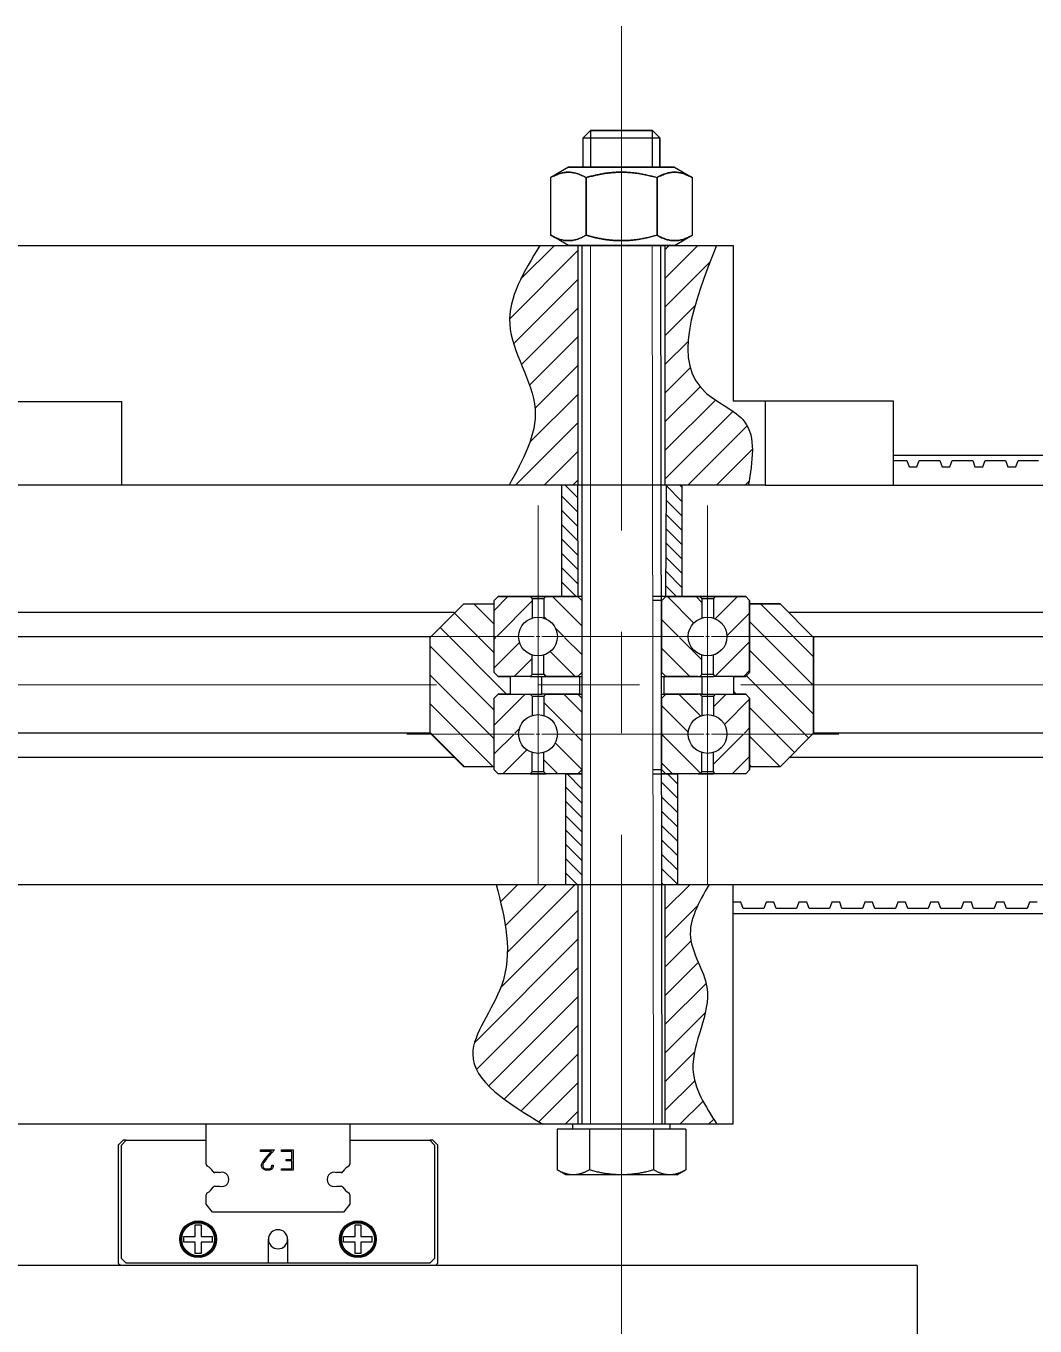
# Model space of a CAD drawing. Header units: millimetres. Extents: x 587 to 10361, y -8386 to 1488.
# Drawn here: x 7440.66 to 7472.24, y -6235.99 to -6195.31 of the extents above; entities that cross this region are included whole.
import ezdxf

# ---------------------------------------------------------------- set-up
doc = ezdxf.new("R2010")
doc.units = ezdxf.units.MM
doc.linetypes.add('ACAD_ISO10W100', pattern=[18, 12, -3, 0, -3])
doc.linetypes.add('CENTER2', pattern=[28.575, 19.05, -3.175, 3.175, -3.175])
for name, color, linetype, lineweight in [('Cienka', 30, 'Continuous', 0), ('Gruba', 7, 'Continuous', 30), ('Kreskowanie', 10, 'Continuous', 0), ('Symetria', 210, 'ACAD_ISO10W100', 0), ('Widoczne (ISO)', 7, 'Continuous', 30)]:
    doc.layers.add(name, color=color, linetype=linetype, lineweight=lineweight)
pattern_1 = [(135, (3502.53072, -3769.18944), (-0.224506403, -0.224506403), [])]
pattern_2 = [(315, (9978.54957, -1809.89485), (0.44901281, 0.44901281), [])]
pattern_3 = [(45, (9978.54957, -1809.89485), (-0.44901281, 0.44901281), [])]

# ---------------------------------------------------------------- blocks, each defined once
blk = doc.blocks.new('*U369')
at = {"layer": 'Symetria', "color": 0, "linetype": 'CENTER2', "transparency": 16777216}
for p, q in [((0, 0.121), (0, 4.106)), ((-4.712, 0), (-0.121, 0)), ((0.121, 0), (4.712, 0)), ((0, -4.106), (0, -0.121))]:
    blk.add_line(p, q, dxfattribs=at)
at = {"layer": 'Symetria', "color": 0, "linetype": 'Continuous', "transparency": 16777216}
for p, q in [((-0.061, 0), (0.061, 0)), ((0, -0.061), (0, 0.061))]:
    blk.add_line(p, q, dxfattribs=at)
blk = doc.blocks.new('*U370')
at = {"layer": 'Symetria', "color": 0, "linetype": 'CENTER2', "transparency": 16777216}
for p, q in [((0, 0.121), (0, 4.106)), ((-4.712, 0), (-0.121, 0)), ((0.121, 0), (4.712, 0)), ((0, -4.106), (0, -0.121))]:
    blk.add_line(p, q, dxfattribs=at)
at = {"layer": 'Symetria', "color": 0, "linetype": 'Continuous', "transparency": 16777216}
for p, q in [((-0.061, 0), (0.061, 0)), ((0, -0.061), (0, 0.061))]:
    blk.add_line(p, q, dxfattribs=at)
blk = doc.blocks.new('*U371')
at = {"layer": 'Symetria', "color": 0, "linetype": 'CENTER2', "transparency": 16777216}
blk.add_line((0, -68.975), (0, 3.961), dxfattribs=at)
blk = doc.blocks.new('*U372')
at = {"layer": 'Symetria', "color": 0, "linetype": 'CENTER2', "transparency": 16777216}
for p, q in [((0, 0.121), (0, 4.106)), ((-4.106, 0), (-0.121, 0)), ((0.121, 0), (4.106, 0)), ((0, -4.106), (0, -0.121))]:
    blk.add_line(p, q, dxfattribs=at)
at = {"layer": 'Symetria', "color": 0, "linetype": 'Continuous', "transparency": 16777216}
for p, q in [((-0.061, 0), (0.061, 0)), ((0, -0.061), (0, 0.061))]:
    blk.add_line(p, q, dxfattribs=at)
blk = doc.blocks.new('*U373')
at = {"layer": 'Symetria', "color": 0, "linetype": 'CENTER2', "transparency": 16777216}
for p, q in [((0, 0.121), (0, 4.106)), ((-4.106, 0), (-0.121, 0)), ((0.121, 0), (4.106, 0)), ((0, -4.106), (0, -0.121))]:
    blk.add_line(p, q, dxfattribs=at)
at = {"layer": 'Symetria', "color": 0, "linetype": 'Continuous', "transparency": 16777216}
for p, q in [((-0.061, 0), (0.061, 0)), ((0, -0.061), (0, 0.061))]:
    blk.add_line(p, q, dxfattribs=at)
blk = doc.blocks.new('*U405')
at = {"layer": 'Symetria', "color": 0, "linetype": 'CENTER2', "transparency": 16777216}
blk.add_line((-61.107, 0), (305.385, 0), dxfattribs=at)

msp = doc.modelspace()

# ---------------------------------------------------------------- hatches: boundary and pattern name
at = {"layer": 'Kreskowanie'}
h = msp.add_hatch(dxfattribs=at)
h.set_pattern_fill('ANSI31', color=256, scale=0.2)
h.set_pattern_definition([(45, (3502.5307, -3769.18944), (-0.44901281, 0.44901281), [])])
edge = h.paths.add_edge_path()
edge.add_spline(control_points=[(7462.286, -6229.677), (7461.925, -6229.113), (7461.065, -6227.77), (7462.484, -6225.669), (7461.106, -6223.799), (7461.722, -6222.73), (7462.041, -6222.177)], knot_values=[0, 0, 0, 0, 3.765009, 8.957923, 12.23373, 15.746309, 15.746309, 15.746309, 15.746309], degree=3, periodic=0)
edge.add_line((7462.041, -6222.177), (7460.662, -6222.177))
edge.add_line((7460.662, -6222.177), (7460.662, -6229.677))
edge.add_line((7460.662, -6229.677), (7462.286, -6229.677))
edge = h.paths.add_edge_path()
edge.add_spline(control_points=[(7455.381, -6222.177), (7455.65, -6223.244), (7456.114, -6225.089), (7453.817, -6227.836), (7455.739, -6229.006), (7456.84, -6229.677)], knot_values=[0, 0, 0, 0, 6.352863, 10.976168, 17.190985, 17.190985, 17.190985, 17.190985], degree=3, periodic=0)
edge.add_line((7456.84, -6229.677), (7457.938, -6229.677))
edge.add_line((7457.938, -6229.677), (7457.938, -6222.177))
edge.add_line((7457.938, -6222.177), (7455.381, -6222.177))
edge = h.paths.add_edge_path()
edge.add_spline(control_points=[(7456.748, -6202.177), (7456.247, -6202.99), (7455.22, -6204.661), (7457.136, -6207.229), (7456.216, -6208.889), (7455.78, -6209.677)], knot_values=[0, 0, 0, 0, 5.271842, 10.830633, 15.854168, 15.854168, 15.854168, 15.854168], degree=3, periodic=0)
edge.add_line((7455.78, -6209.677), (7457.925, -6209.677))
edge.add_line((7457.925, -6209.677), (7457.938, -6202.177))
edge.add_line((7457.938, -6202.177), (7457.92, -6202.177))
edge.add_line((7457.92, -6202.177), (7456.748, -6202.177))
edge = h.paths.add_edge_path()
edge.add_spline(control_points=[(7463.268, -6209.677), (7463.395, -6208.927), (7463.616, -6207.622), (7460.605, -6206.437), (7461.553, -6204.016), (7462.273, -6202.177)], knot_values=[0, 0, 0, 0, 3.978352, 6.921885, 16.213569, 16.213569, 16.213569, 16.213569], degree=3, periodic=0)
edge.add_line((7462.273, -6202.177), (7460.662, -6202.177))
edge.add_line((7460.662, -6202.177), (7460.662, -6209.677))
edge.add_line((7460.662, -6209.677), (7463.268, -6209.677))
h = msp.add_hatch(dxfattribs=at)
h.set_pattern_fill('ANSI31', color=256, scale=0.1, angle=90)
h.set_pattern_definition(pattern_1)
h.paths.add_polyline_path([(7457.925, -6209.677), (7457.425, -6209.677), (7457.425, -6213.164), (7457.937, -6213.164)])
h.paths.add_polyline_path([(7461.194, -6209.677), (7460.694, -6209.677), (7460.681, -6213.164), (7461.062, -6213.164), (7461.194, -6213.164)])
h = msp.add_hatch(dxfattribs=at)
h.set_pattern_fill('ANSI31', color=256, scale=0.2, angle=-90)
h.set_pattern_definition(pattern_2)
h.paths.add_polyline_path([(7455.312, -6217.439), (7455.312, -6216.339), (7455.437, -6216.214), (7455.812, -6216.214), (7455.812, -6215.664), (7455.437, -6215.664), (7455.312, -6215.539), (7455.312, -6214.439), (7453.312, -6214.439), (7453.312, -6217.439)])
h.paths.add_polyline_path([(7455.312, -6213.389), (7454.362, -6213.389), (7453.312, -6214.439), (7455.312, -6214.439)])
h.paths.add_polyline_path([(7455.312, -6218.489), (7455.312, -6217.439), (7453.312, -6217.439), (7454.362, -6218.489)])
h.paths.add_polyline_path([(7465.312, -6214.439), (7464.262, -6213.389), (7463.312, -6213.389), (7463.312, -6214.439)])
h.paths.add_polyline_path([(7463.312, -6216.339), (7463.312, -6217.439), (7465.312, -6217.439), (7465.312, -6214.439), (7463.312, -6214.439), (7463.312, -6215.539), (7463.187, -6215.664), (7462.812, -6215.664), (7462.812, -6216.214), (7463.187, -6216.214)])
h.paths.add_polyline_path([(7464.262, -6218.489), (7465.312, -6217.439), (7463.312, -6217.439), (7463.312, -6218.489)])
h = msp.add_hatch(dxfattribs=at)
h.set_pattern_fill('ANSI31', color=256, scale=0.2)
h.set_pattern_definition(pattern_3)
h.paths.add_polyline_path([(7456.081, -6214.414, -0.328738), (7456.508, -6213.835), (7456.508, -6213.227), (7456.446, -6213.164), (7455.437, -6213.164), (7455.312, -6213.289), (7455.312, -6214.414)])
h.paths.add_polyline_path([(7455.812, -6215.664), (7456.446, -6215.664), (7456.508, -6215.602), (7456.508, -6214.993, -0.317342), (7456.082, -6214.439), (7455.312, -6214.439), (7455.312, -6215.539), (7455.437, -6215.664)])
h.paths.add_polyline_path([(7456.082, -6217.439, -0.317342), (7456.508, -6216.885), (7456.508, -6216.277), (7456.446, -6216.214), (7455.437, -6216.214), (7455.312, -6216.339), (7455.312, -6217.439)])
h.paths.add_polyline_path([(7456.446, -6218.714), (7456.508, -6218.652), (7456.508, -6218.043, -0.328738), (7456.081, -6217.464), (7455.312, -6217.464), (7455.312, -6218.489), (7455.312, -6218.589), (7455.437, -6218.714)])
h = msp.add_hatch(dxfattribs=at)
h.set_pattern_fill('ANSI31', color=256, scale=0.2, angle=-90)
h.set_pattern_definition(pattern_2)
h.paths.add_polyline_path([(7458.062, -6214.414), (7458.062, -6213.289), (7457.937, -6213.164), (7457.562, -6213.164), (7456.929, -6213.164), (7456.867, -6213.227), (7456.867, -6213.835, -0.328738), (7457.293, -6214.414)])
h.paths.add_polyline_path([(7457.937, -6215.664), (7458.062, -6215.539), (7458.062, -6214.439), (7457.293, -6214.439, -0.317342), (7456.867, -6214.993), (7456.867, -6215.602), (7456.929, -6215.664)])
h.paths.add_polyline_path([(7458.062, -6217.439), (7458.062, -6216.339), (7457.937, -6216.214), (7456.929, -6216.214), (7456.867, -6216.277), (7456.867, -6216.885, -0.317342), (7457.293, -6217.439)])
h.paths.add_polyline_path([(7457.937, -6218.714), (7458.062, -6218.589), (7458.062, -6217.464), (7457.293, -6217.464, -0.328738), (7456.867, -6218.043), (7456.867, -6218.652), (7456.929, -6218.714)])
h = msp.add_hatch(dxfattribs=at)
h.set_pattern_fill('ANSI31', color=256, scale=0.2, angle=-90)
h.set_pattern_definition(pattern_2)
h.paths.add_polyline_path([(7461.39, -6214.414, -0.328738), (7461.816, -6213.835), (7461.816, -6213.227), (7461.754, -6213.164), (7461.696, -6213.164), (7460.687, -6213.164), (7460.562, -6213.289), (7460.562, -6214.414)])
h.paths.add_polyline_path([(7461.754, -6215.664), (7461.816, -6215.602), (7461.816, -6214.993, -0.317342), (7461.39, -6214.439), (7460.562, -6214.439), (7460.562, -6215.539), (7460.687, -6215.664)])
h.paths.add_polyline_path([(7461.39, -6217.439, -0.317342), (7461.816, -6216.885), (7461.816, -6216.277), (7461.754, -6216.214), (7460.687, -6216.214), (7460.562, -6216.339), (7460.562, -6217.439)])
h.paths.add_polyline_path([(7461.062, -6218.714), (7461.696, -6218.714), (7461.754, -6218.714), (7461.816, -6218.652), (7461.816, -6218.043, -0.328738), (7461.39, -6217.464), (7460.562, -6217.464), (7460.562, -6218.589), (7460.687, -6218.714)])
h = msp.add_hatch(dxfattribs=at)
h.set_pattern_fill('ANSI31', color=256, scale=0.2)
h.set_pattern_definition(pattern_3)
h.paths.add_polyline_path([(7463.312, -6214.414), (7463.312, -6213.389), (7463.312, -6213.289), (7463.187, -6213.164), (7462.237, -6213.164), (7462.175, -6213.227), (7462.175, -6213.835, -0.328738), (7462.602, -6214.414)])
h.paths.add_polyline_path([(7463.187, -6215.664), (7463.312, -6215.539), (7463.312, -6214.439), (7462.601, -6214.439, -0.317342), (7462.175, -6214.993), (7462.175, -6215.602), (7462.237, -6215.664)])
h.paths.add_polyline_path([(7463.312, -6217.439), (7463.312, -6216.339), (7463.187, -6216.214), (7462.812, -6216.214), (7462.237, -6216.214), (7462.175, -6216.277), (7462.175, -6216.885, -0.317342), (7462.601, -6217.439)])
h.paths.add_polyline_path([(7463.187, -6218.714), (7463.312, -6218.589), (7463.312, -6217.464), (7462.602, -6217.464, -0.328738), (7462.175, -6218.043), (7462.175, -6218.652), (7462.237, -6218.714)])
h = msp.add_hatch(dxfattribs=at)
h.set_pattern_fill('ANSI31', color=256, scale=0.1, angle=90)
h.set_pattern_definition(pattern_1)
h.paths.add_polyline_path([(7458.062, -6218.714), (7457.562, -6218.714), (7457.55, -6218.714), (7457.55, -6222.177), (7458.062, -6222.177)])
h.paths.add_polyline_path([(7461.05, -6218.714), (7460.551, -6218.714), (7460.556, -6222.177), (7461.05, -6222.177)])

# ---------------------------------------------------------------- linework, layer by layer
at = {"layer": 'Cienka'}
for p, q in [((7458.33, -6199.729), (7458.33, -6198.577)), ((7460.27, -6198.577), (7460.27, -6199.729)), ((7458.33, -6202.177), (7458.33, -6229.677)), ((7460.259, -6202.175), (7460.3, -6229.675))]:
    msp.add_line(p, q, dxfattribs=at)
at = {"layer": 'Gruba'}
for p, q in [((7458.33, -6198.577), (7458.1, -6198.806)), ((7458.33, -6198.577), (7458.1, -6198.806)), ((7460.27, -6198.577), (7458.33, -6198.577)), ((7458.33, -6198.577), (7458.33, -6199.729)), ((7460.27, -6199.729), (7460.27, -6198.577)), ((7460.27, -6198.577), (7460.5, -6198.806)), ((7460.27, -6198.577), (7460.5, -6198.806)), ((7458.1, -6199.729), (7458.1, -6198.806)), ((7458.1, -6198.806), (7460.5, -6198.806)), ((7460.5, -6199.729), (7460.5, -6198.806)), ((7457.644, -6199.729), (7457.087, -6200.05)), ((7460.956, -6199.729), (7457.644, -6199.729)), ((7460.956, -6199.729), (7461.513, -6200.05)), ((7457.083, -6200.053), (7457.083, -6201.853)), ((7458.186, -6200.053), (7458.186, -6201.853)), ((7460.403, -6200.053), (7460.403, -6201.853)), ((7461.517, -6200.053), (7461.517, -6201.853)), ((7457.644, -6202.177), (7457.087, -6201.855)), ((7460.956, -6202.177), (7461.513, -6201.855)), ((7412.8, -6202.177), (7462.8, -6202.177)), ((7457.938, -6202.177), (7457.938, -6209.677)), ((7458.062, -6202.177), (7458.062, -6229.677)), ((7460.526, -6202.175), (7460.568, -6229.675)), ((7460.662, -6202.177), (7460.662, -6209.677)), ((7462.8, -6202.177), (7462.8, -6207.04)), ((7438.649, -6207.058), (7443.649, -6207.058)), ((7443.649, -6207.058), (7443.649, -6209.677)), ((7462.8, -6207.04), (7463.799, -6207.04)), ((7463.799, -6207.04), (7463.799, -6209.677)), ((7463.799, -6207.04), (7467.8, -6207.04)), ((7467.8, -6207.04), (7467.8, -6209.677)), ((7510.113, -6208.751), (7467.8, -6208.75)), ((7467.8, -6208.907), (7468.231, -6208.907)), ((7468.231, -6208.907), (7468.303, -6209.104)), ((7468.548, -6209.104), (7468.62, -6208.907)), ((7468.62, -6208.907), (7469.261, -6208.907)), ((7469.261, -6208.907), (7469.333, -6209.104)), ((7469.579, -6209.104), (7469.65, -6208.907)), ((7469.65, -6208.907), (7470.292, -6208.907)), ((7470.292, -6208.907), (7470.363, -6209.104)), ((7470.609, -6209.104), (7470.681, -6208.907)), ((7470.681, -6208.907), (7471.322, -6208.907)), ((7471.322, -6208.907), (7471.394, -6209.104)), ((7471.639, -6209.104), (7471.711, -6208.907)), ((7471.711, -6208.907), (7472.352, -6208.907)), ((7468.303, -6209.104), (7468.548, -6209.104)), ((7469.333, -6209.104), (7469.579, -6209.104)), ((7470.363, -6209.104), (7470.609, -6209.104)), ((7471.394, -6209.104), (7471.639, -6209.104)), ((7443.649, -6209.677), (7438.649, -6209.677)), ((7463.799, -6209.677), (7443.649, -6209.677)), ((7457.425, -6209.677), (7457.425, -6213.164)), ((7457.925, -6209.677), (7457.937, -6213.164)), ((7460.694, -6209.677), (7460.681, -6213.164)), ((7461.194, -6209.677), (7461.194, -6213.164)), ((7463.799, -6209.677), (7467.8, -6209.677)), ((7467.8, -6209.677), (7511.154, -6209.677)), ((7454.362, -6213.389), (7453.312, -6214.439)), ((7455.437, -6213.164), (7455.312, -6213.289)), ((7455.312, -6213.389), (7455.312, -6213.289)), ((7455.312, -6215.539), (7455.312, -6213.389)), ((7458.062, -6213.164), (7455.437, -6213.164)), ((7456.446, -6213.164), (7456.508, -6213.227)), ((7456.508, -6213.227), (7456.508, -6213.835)), ((7456.929, -6213.164), (7456.867, -6213.227)), ((7456.867, -6213.227), (7456.867, -6213.835)), ((7460.562, -6213.289), (7460.3, -6213.289)), ((7463.187, -6213.164), (7460.562, -6213.164)), ((7461.754, -6213.164), (7461.816, -6213.227)), ((7461.816, -6213.227), (7461.816, -6213.835)), ((7462.237, -6213.164), (7462.175, -6213.227)), ((7462.175, -6213.227), (7462.175, -6213.835)), ((7463.187, -6213.164), (7463.312, -6213.289)), ((7463.312, -6213.389), (7463.312, -6213.289)), ((7464.262, -6213.389), (7463.312, -6213.389)), ((7463.312, -6215.539), (7463.312, -6213.389)), ((7464.262, -6213.389), (7465.312, -6214.439)), ((7454.062, -6213.664), (7431.951, -6213.664)), ((7518.06, -6213.664), (7464.537, -6213.664)), ((7431.951, -6214.414), (7453.312, -6214.414)), ((7453.312, -6217.439), (7453.312, -6214.439)), ((7465.287, -6214.414), (7519.359, -6214.414)), ((7465.312, -6217.439), (7465.312, -6214.439)), ((7456.508, -6215.602), (7456.508, -6214.993)), ((7456.867, -6215.602), (7456.867, -6214.993)), ((7461.816, -6215.602), (7461.816, -6214.993)), ((7462.175, -6215.602), (7462.175, -6214.993)), ((7456.446, -6215.664), (7456.508, -6215.602)), ((7456.929, -6215.664), (7456.867, -6215.602)), ((7461.754, -6215.664), (7461.816, -6215.602)), ((7462.237, -6215.664), (7462.175, -6215.602)), ((7456.446, -6216.214), (7456.508, -6216.277)), ((7456.929, -6216.214), (7456.867, -6216.277)), ((7461.754, -6216.214), (7461.816, -6216.277)), ((7462.237, -6216.214), (7462.175, -6216.277)), ((7455.312, -6218.489), (7455.312, -6216.339)), ((7456.508, -6216.277), (7456.508, -6216.885)), ((7456.867, -6216.277), (7456.867, -6216.885)), ((7461.816, -6216.277), (7461.816, -6216.885)), ((7462.175, -6216.277), (7462.175, -6216.885)), ((7463.312, -6218.489), (7463.312, -6216.339)), ((7453.312, -6217.439), (7431.951, -6217.439)), ((7454.362, -6218.489), (7453.312, -6217.439)), ((7464.262, -6218.489), (7465.312, -6217.439)), ((7524.599, -6217.439), (7465.287, -6217.439)), ((7431.951, -6218.189), (7454.062, -6218.189)), ((7456.508, -6218.652), (7456.508, -6218.043)), ((7456.867, -6218.652), (7456.867, -6218.043)), ((7461.816, -6218.652), (7461.816, -6218.043)), ((7462.175, -6218.652), (7462.175, -6218.043)), ((7464.537, -6218.189), (7525.898, -6218.189)), ((7455.312, -6218.589), (7455.312, -6218.489)), ((7455.437, -6218.714), (7455.312, -6218.589)), ((7456.446, -6218.714), (7456.508, -6218.652)), ((7456.929, -6218.714), (7456.867, -6218.652)), ((7460.562, -6218.589), (7460.3, -6218.589)), ((7461.754, -6218.714), (7461.816, -6218.652)), ((7462.237, -6218.714), (7462.175, -6218.652)), ((7463.187, -6218.714), (7463.312, -6218.589)), ((7463.312, -6218.589), (7463.312, -6218.489)), ((7458.062, -6218.714), (7455.437, -6218.714)), ((7457.55, -6218.714), (7457.55, -6222.177)), ((7463.187, -6218.714), (7460.562, -6218.714)), ((7461.05, -6218.702), (7461.05, -6222.177)), ((7436.951, -6222.177), (7462.8, -6222.177)), ((7457.938, -6222.177), (7457.938, -6229.677)), ((7460.662, -6222.177), (7460.662, -6229.677)), ((7462.8, -6222.177), (7531.829, -6222.177)), ((7462.8, -6229.677), (7462.8, -6222.177)), ((7463.04, -6222.729), (7462.8, -6222.729)), ((7463.112, -6222.927), (7463.04, -6222.729)), ((7463.825, -6222.729), (7463.753, -6222.927)), ((7464.07, -6222.729), (7463.825, -6222.729)), ((7464.142, -6222.927), (7464.07, -6222.729)), ((7464.855, -6222.729), (7464.783, -6222.927)), ((7465.1, -6222.729), (7464.855, -6222.729)), ((7465.172, -6222.927), (7465.1, -6222.729)), ((7465.885, -6222.729), (7465.813, -6222.927)), ((7466.13, -6222.729), (7465.885, -6222.729)), ((7466.202, -6222.927), (7466.13, -6222.729)), ((7466.915, -6222.729), (7466.843, -6222.927)), ((7467.161, -6222.729), (7466.915, -6222.729)), ((7467.232, -6222.927), (7467.161, -6222.729)), ((7467.945, -6222.729), (7467.874, -6222.927)), ((7468.191, -6222.729), (7467.945, -6222.729)), ((7468.263, -6222.927), (7468.191, -6222.729)), ((7468.976, -6222.729), (7468.904, -6222.927)), ((7469.221, -6222.729), (7468.976, -6222.729)), ((7469.293, -6222.927), (7469.221, -6222.729)), ((7470.006, -6222.729), (7469.934, -6222.927)), ((7470.251, -6222.729), (7470.006, -6222.729)), ((7470.323, -6222.927), (7470.251, -6222.729)), ((7471.036, -6222.729), (7470.964, -6222.927)), ((7471.281, -6222.729), (7471.036, -6222.729)), ((7471.353, -6222.927), (7471.281, -6222.729)), ((7472.066, -6222.729), (7471.994, -6222.927)), ((7472.311, -6222.729), (7472.066, -6222.729)), ((7462.8, -6223.084), (7533.072, -6223.085)), ((7463.753, -6222.927), (7463.112, -6222.927)), ((7464.783, -6222.927), (7464.142, -6222.927)), ((7465.813, -6222.927), (7465.172, -6222.927)), ((7466.843, -6222.927), (7466.202, -6222.927)), ((7467.874, -6222.927), (7467.232, -6222.927)), ((7468.904, -6222.927), (7468.263, -6222.927)), ((7469.934, -6222.927), (7469.293, -6222.927)), ((7470.964, -6222.927), (7470.323, -6222.927)), ((7471.994, -6222.927), (7471.353, -6222.927)), ((7462.8, -6229.677), (7428.094, -6229.677)), ((7446.3, -6230.928), (7446.3, -6229.677)), ((7450.8, -6229.677), (7450.8, -6230.928)), ((7443.7, -6230.177), (7443.55, -6230.327)), ((7443.55, -6230.327), (7443.55, -6234.027)), ((7443.65, -6230.327), (7443.8, -6230.177)), ((7443.65, -6233.877), (7443.65, -6230.327)), ((7443.8, -6230.177), (7443.7, -6230.177)), ((7443.8, -6230.177), (7446.3, -6230.177)), ((7448.003, -6230.525), (7448.003, -6230.482)), ((7448.003, -6230.482), (7448.44, -6230.482)), ((7448.44, -6230.482), (7448.192, -6230.761)), ((7448.657, -6230.525), (7448.657, -6230.482)), ((7448.657, -6230.482), (7449.027, -6230.482)), ((7449.027, -6230.482), (7449.027, -6231.119)), ((7450.8, -6230.177), (7453.3, -6230.177)), ((7453.3, -6230.177), (7453.45, -6230.327)), ((7453.4, -6230.177), (7453.3, -6230.177)), ((7453.55, -6230.327), (7453.4, -6230.177)), ((7453.45, -6230.327), (7453.45, -6233.877)), ((7453.55, -6234.027), (7453.55, -6230.327)), ((7448.35, -6230.525), (7448.003, -6230.525)), ((7448.032, -6230.932), (7448.063, -6230.871)), ((7448.063, -6230.871), (7448.153, -6230.751)), ((7448.104, -6230.879), (7448.076, -6230.937)), ((7448.192, -6230.761), (7448.104, -6230.879)), ((7448.153, -6230.751), (7448.35, -6230.525)), ((7448.984, -6230.525), (7448.657, -6230.525)), ((7448.806, -6230.822), (7448.806, -6230.779)), ((7448.806, -6230.779), (7448.984, -6230.779)), ((7448.984, -6230.822), (7448.806, -6230.822)), ((7448.984, -6230.779), (7448.984, -6230.525)), ((7448.984, -6231.077), (7448.984, -6230.822)), ((7446.715, -6231.192), (7446.575, -6231.192)), ((7448.032, -6230.995), (7448.032, -6230.932)), ((7448.063, -6231.057), (7448.032, -6230.995)), ((7448.094, -6231.088), (7448.063, -6231.057)), ((7448.076, -6230.937), (7448.076, -6230.993)), ((7448.076, -6230.993), (7448.103, -6231.049)), ((7448.156, -6231.119), (7448.094, -6231.088)), ((7448.103, -6231.049), (7448.16, -6231.077)), ((7448.278, -6231.119), (7448.156, -6231.119)), ((7448.16, -6231.077), (7448.275, -6231.077)), ((7448.275, -6231.077), (7448.331, -6231.048)), ((7448.341, -6231.089), (7448.278, -6231.119)), ((7448.331, -6231.048), (7448.359, -6230.993)), ((7448.372, -6231.058), (7448.341, -6231.089)), ((7448.359, -6230.958), (7448.402, -6230.958)), ((7448.359, -6230.993), (7448.359, -6230.958)), ((7448.402, -6230.996), (7448.372, -6231.058)), ((7448.402, -6230.958), (7448.402, -6230.996)), ((7448.657, -6231.077), (7448.984, -6231.077)), ((7448.657, -6231.119), (7448.657, -6231.077)), ((7449.027, -6231.119), (7448.657, -6231.119)), ((7450.525, -6231.192), (7450.385, -6231.192)), ((7446.575, -6231.617), (7446.715, -6231.617)), ((7450.385, -6231.617), (7450.525, -6231.617)), ((7446.3, -6232.183), (7446.3, -6231.882)), ((7450.8, -6231.882), (7450.8, -6232.183)), ((7446.5, -6232.427), (7446.3, -6232.183)), ((7450.6, -6232.427), (7446.5, -6232.427)), ((7450.8, -6232.183), (7450.6, -6232.427)), ((7448.25, -6234.027), (7448.25, -6233.277)), ((7448.85, -6233.277), (7448.85, -6234.027)), ((7468.55, -6234.102), (7433.8, -6234.102)), ((7443.55, -6234.027), (7443.625, -6234.102)), ((7443.8, -6234.027), (7443.65, -6233.877)), ((7448.25, -6234.027), (7443.8, -6234.027)), ((7448.85, -6234.027), (7448.25, -6234.027)), ((7453.3, -6234.027), (7448.85, -6234.027)), ((7453.45, -6233.877), (7453.3, -6234.027)), ((7453.475, -6234.102), (7453.55, -6234.027)), ((7468.55, -6234.102), (7468.55, -6236.602))]:
    msp.add_line(p, q, dxfattribs=at)
for centre, radius in [((7456.687, -6214.414), 0.606), ((7461.996, -6214.414), 0.606), ((7456.687, -6217.464), 0.606), ((7461.996, -6217.464), 0.606), ((7446.05, -6233.277), 0.575), ((7446.05, -6233.277), 0.55), ((7446.05, -6233.277), 0.515), ((7451.05, -6233.277), 0.575), ((7451.05, -6233.277), 0.55), ((7451.05, -6233.277), 0.515)]:
    msp.add_circle(centre, radius, dxfattribs=at)
for centre, radius, start, end in [((7446.365, -6230.928), 0.065, 180, 242.0331), ((7446.112, -6231.405), 0.475, 30.8822, 62.0331), ((7446.575, -6231.127), 0.065, 210.8822, 270), ((7446.79, -6231.405), 0.225, 250.5564, 109.4436), ((7450.31, -6231.405), 0.225, 70.5564, 289.4436), ((7450.525, -6231.127), 0.065, 270, 329.1178), ((7450.988, -6231.405), 0.475, 117.9669, 149.1178), ((7450.735, -6230.928), 0.065, 297.9669, 0), ((7446.112, -6231.405), 0.475, 297.9669, 329.1178), ((7446.575, -6231.682), 0.065, 90, 149.1178), ((7450.525, -6231.682), 0.065, 30.8822, 90), ((7450.988, -6231.405), 0.475, 210.8822, 242.0331), ((7446.365, -6231.882), 0.065, 117.9669, 180), ((7450.735, -6231.882), 0.065, 360, 62.0331), ((7448.55, -6233.277), 0.3, 0, 180), ((7448.55, -6233.277), 0.3, 180, 0)]:
    msp.add_arc(centre, radius, start, end, dxfattribs=at)
for points, weights in [([(7458.186, -6200.053), (7457.634, -6199.733), (7457.083, -6200.053)], [1, 1.15470053838, 1]), ([(7460.403, -6200.053), (7459.294, -6199.733), (7458.186, -6200.053)], [1, 1.15470053838, 1]), ([(7461.517, -6200.053), (7460.96, -6199.733), (7460.403, -6200.053)], [1, 1.15470053838, 1]), ([(7461.513, -6200.05), (7461.515, -6200.051), (7461.517, -6200.053)], [1.00091427683, 1.0004584973, 1]), ([(7457.083, -6201.853), (7457.634, -6202.173), (7458.186, -6201.853)], [1, 1.15470053838, 1]), ([(7458.186, -6201.853), (7459.294, -6202.173), (7460.403, -6201.853)], [1, 1.15470053838, 1]), ([(7460.403, -6201.853), (7460.96, -6202.173), (7461.517, -6201.853)], [1, 1.15470053838, 1]), ([(7461.517, -6201.853), (7461.515, -6201.854), (7461.513, -6201.855)], [1, 1.0004584973, 1.00091427683]), ([(7445.96, -6233.187), (7445.96, -6233.109), (7445.96, -6232.827)], [2.78445648358, 2.21978215716, 1.1021890636]), ([(7445.96, -6232.827), (7446.05, -6232.827), (7446.14, -6232.827)], [1.06171421811, 1.0827403032, 1.06171421811]), ([(7446.14, -6232.827), (7446.14, -6233.109), (7446.14, -6233.187)], [1.1021890636, 2.21978215717, 2.7844564836]), ([(7450.96, -6233.187), (7450.96, -6233.109), (7450.96, -6232.827)], [2.78445648358, 2.21978215716, 1.1021890636]), ([(7450.96, -6232.827), (7451.05, -6232.827), (7451.14, -6232.827)], [1.06171421811, 1.0827403032, 1.06171421811]), ([(7451.14, -6232.827), (7451.14, -6233.109), (7451.14, -6233.187)], [1.1021890636, 2.21978215717, 2.7844564836]), ([(7445.6, -6233.367), (7445.6, -6233.277), (7445.6, -6233.187)], [2.87488749857, 2.93182149092, 2.87488749858]), ([(7445.6, -6233.187), (7445.882, -6233.187), (7445.96, -6233.187)], [1.1021890636, 2.21978215717, 2.7844564836]), ([(7446.14, -6233.187), (7446.218, -6233.187), (7446.5, -6233.187)], [2.78445648358, 2.21978215716, 1.10218906361]), ([(7446.5, -6233.367), (7446.5, -6233.277), (7446.5, -6233.187)], [2.87488749858, 2.93182149093, 2.87488749857]), ([(7450.6, -6233.367), (7450.6, -6233.277), (7450.6, -6233.187)], [2.87488749857, 2.93182149093, 2.87488749858]), ([(7450.6, -6233.187), (7450.882, -6233.187), (7450.96, -6233.187)], [1.1021890636, 2.21978215717, 2.7844564836]), ([(7451.14, -6233.187), (7451.218, -6233.187), (7451.5, -6233.187)], [2.78445648358, 2.21978215716, 1.10218906361]), ([(7451.5, -6233.367), (7451.5, -6233.277), (7451.5, -6233.187)], [2.87488749858, 2.93182149092, 2.87488749857]), ([(7445.96, -6233.367), (7445.882, -6233.367), (7445.6, -6233.367)], [2.78445648358, 2.21978215716, 1.10218906361]), ([(7445.96, -6233.727), (7445.96, -6233.445), (7445.96, -6233.367)], [1.1021890636, 2.21978215717, 2.7844564836]), ([(7446.14, -6233.727), (7446.05, -6233.727), (7445.96, -6233.727)], [1.06171421811, 1.0827403032, 1.06171421811]), ([(7446.5, -6233.367), (7446.218, -6233.367), (7446.14, -6233.367)], [1.1021890636, 2.21978215717, 2.7844564836]), ([(7446.14, -6233.367), (7446.14, -6233.445), (7446.14, -6233.727)], [2.78445648358, 2.21978215716, 1.10218906361]), ([(7450.96, -6233.367), (7450.882, -6233.367), (7450.6, -6233.367)], [2.78445648358, 2.21978215716, 1.10218906361]), ([(7450.96, -6233.727), (7450.96, -6233.445), (7450.96, -6233.367)], [1.1021890636, 2.21978215717, 2.7844564836]), ([(7451.14, -6233.727), (7451.05, -6233.727), (7450.96, -6233.727)], [1.06171421811, 1.0827403032, 1.06171421811]), ([(7451.5, -6233.367), (7451.218, -6233.367), (7451.14, -6233.367)], [1.1021890636, 2.21978215717, 2.7844564836]), ([(7451.14, -6233.367), (7451.14, -6233.445), (7451.14, -6233.727)], [2.78445648358, 2.21978215716, 1.1021890636])]:
    msp.add_rational_spline(points, weights, degree=2, dxfattribs=at)
for points in [[(7456.748, -6202.177), (7455.801, -6204.637), (7456.594, -6207.301), (7455.78, -6209.677)], [(7462.273, -6202.177), (7461.971, -6206.813), (7463.152, -6207.691), (7463.268, -6209.677)], [(7455.381, -6222.177), (7455.541, -6225.349), (7454.643, -6227.479), (7456.84, -6229.677)], [(7462.041, -6222.177), (7461.459, -6223.834), (7461.971, -6225.389), (7461.538, -6227.95), (7462.286, -6229.677)]]:
    msp.add_spline(points, degree=3, dxfattribs=at)
at = {"layer": 'Widoczne (ISO)'}
for p, q in [((7458.33, -6198.577), (7460.27, -6198.577)), ((7458.1, -6199.729), (7458.1, -6198.806)), ((7460.5, -6198.806), (7460.5, -6199.729)), ((7457.644, -6199.729), (7457.087, -6200.05)), ((7457.644, -6199.729), (7460.956, -6199.729)), ((7460.956, -6199.729), (7461.513, -6200.05)), ((7457.083, -6200.053), (7457.083, -6201.853)), ((7458.197, -6200.053), (7458.197, -6201.853)), ((7460.414, -6200.053), (7460.414, -6201.853)), ((7461.517, -6200.053), (7461.517, -6201.853)), ((7457.644, -6202.177), (7457.087, -6201.855)), ((7460.956, -6202.177), (7461.513, -6201.855)), ((7457.644, -6202.177), (7457.644, -6202.177)), ((7460.956, -6202.177), (7457.644, -6202.177)), ((7453.312, -6214.439), (7454.362, -6213.389)), ((7454.362, -6213.389), (7455.312, -6213.389)), ((7455.312, -6213.289), (7455.437, -6213.164)), ((7455.312, -6215.539), (7455.312, -6213.289)), ((7455.437, -6213.164), (7456.446, -6213.164)), ((7456.446, -6213.164), (7456.929, -6213.164)), ((7456.508, -6213.227), (7456.867, -6213.227)), ((7456.929, -6213.164), (7457.937, -6213.164)), ((7458.062, -6213.164), (7457.562, -6213.164)), ((7457.937, -6213.164), (7458.062, -6213.289)), ((7458.062, -6213.289), (7458.062, -6215.539)), ((7461.062, -6213.164), (7460.3, -6213.164)), ((7460.562, -6213.289), (7460.687, -6213.164)), ((7460.562, -6215.539), (7460.562, -6213.289)), ((7460.687, -6213.164), (7461.696, -6213.164)), ((7461.696, -6213.164), (7462.179, -6213.164)), ((7461.816, -6213.227), (7462.175, -6213.227)), ((7462.179, -6213.164), (7463.187, -6213.164)), ((7463.187, -6213.164), (7463.312, -6213.289)), ((7463.312, -6213.289), (7463.312, -6215.539)), ((7463.312, -6213.389), (7464.262, -6213.389)), ((7464.262, -6213.389), (7465.312, -6214.439)), ((7453.312, -6217.439), (7453.312, -6214.439)), ((7465.312, -6214.439), (7465.312, -6217.439)), ((7455.437, -6215.664), (7455.312, -6215.539)), ((7456.446, -6215.664), (7455.437, -6215.664)), ((7455.437, -6215.664), (7455.812, -6215.664)), ((7455.812, -6215.664), (7455.812, -6216.214)), ((7456.446, -6215.664), (7456.812, -6215.664)), ((7456.867, -6215.602), (7456.508, -6215.602)), ((7456.812, -6216.214), (7456.812, -6215.664)), ((7456.812, -6215.664), (7457.987, -6215.664)), ((7457.937, -6215.664), (7456.929, -6215.664)), ((7458.062, -6215.539), (7457.937, -6215.664)), ((7457.987, -6215.664), (7457.987, -6216.214)), ((7457.987, -6215.664), (7458.062, -6215.664)), ((7460.687, -6215.664), (7460.562, -6215.539)), ((7460.562, -6215.664), (7460.637, -6215.664)), ((7460.637, -6216.214), (7460.637, -6215.664)), ((7460.637, -6215.664), (7461.812, -6215.664)), ((7461.696, -6215.664), (7460.687, -6215.664)), ((7461.812, -6215.664), (7462.179, -6215.664)), ((7461.812, -6215.664), (7461.812, -6216.214)), ((7462.175, -6215.602), (7461.816, -6215.602)), ((7463.187, -6215.664), (7462.179, -6215.664)), ((7462.812, -6215.664), (7463.187, -6215.664)), ((7462.812, -6216.214), (7462.812, -6215.664)), ((7463.312, -6215.539), (7463.187, -6215.664)), ((7455.312, -6216.339), (7455.437, -6216.214)), ((7455.437, -6216.214), (7456.446, -6216.214)), ((7455.812, -6216.214), (7455.437, -6216.214)), ((7456.446, -6216.214), (7456.812, -6216.214)), ((7457.987, -6216.214), (7456.812, -6216.214)), ((7456.929, -6216.214), (7457.937, -6216.214)), ((7457.937, -6216.214), (7458.062, -6216.339)), ((7457.987, -6216.214), (7458.062, -6216.214)), ((7460.562, -6216.339), (7460.687, -6216.214)), ((7460.562, -6216.214), (7460.637, -6216.214)), ((7461.812, -6216.214), (7460.637, -6216.214)), ((7460.687, -6216.214), (7461.696, -6216.214)), ((7461.812, -6216.214), (7462.179, -6216.214)), ((7462.179, -6216.214), (7463.187, -6216.214)), ((7463.187, -6216.214), (7462.812, -6216.214)), ((7463.187, -6216.214), (7463.312, -6216.339)), ((7455.312, -6218.589), (7455.312, -6216.339)), ((7456.508, -6216.277), (7456.867, -6216.277)), ((7458.062, -6216.339), (7458.062, -6218.589)), ((7460.562, -6218.589), (7460.562, -6216.339)), ((7461.816, -6216.277), (7462.175, -6216.277)), ((7463.312, -6216.339), (7463.312, -6218.589)), ((7454.362, -6218.489), (7453.312, -6217.439)), ((7465.312, -6217.439), (7464.262, -6218.489)), ((7455.312, -6218.489), (7454.362, -6218.489)), ((7455.437, -6218.714), (7455.312, -6218.589)), ((7456.867, -6218.652), (7456.508, -6218.652)), ((7458.062, -6218.589), (7457.937, -6218.714)), ((7460.687, -6218.714), (7460.562, -6218.589)), ((7462.175, -6218.652), (7461.816, -6218.652)), ((7463.312, -6218.589), (7463.187, -6218.714)), ((7464.262, -6218.489), (7463.312, -6218.489)), ((7456.446, -6218.714), (7455.437, -6218.714)), ((7456.446, -6218.714), (7456.929, -6218.714)), ((7457.937, -6218.714), (7456.929, -6218.714)), ((7457.562, -6218.714), (7458.062, -6218.714)), ((7460.3, -6218.714), (7461.062, -6218.714)), ((7461.696, -6218.714), (7460.687, -6218.714)), ((7461.696, -6218.714), (7462.179, -6218.714)), ((7463.187, -6218.714), (7462.179, -6218.714)), ((7457.288, -6229.835), (7457.288, -6231.105)), ((7458.294, -6229.835), (7457.288, -6229.835)), ((7457.779, -6229.835), (7457.779, -6229.677)), ((7458.294, -6229.835), (7458.294, -6231.105)), ((7460.306, -6229.835), (7458.294, -6229.835)), ((7460.306, -6229.835), (7460.306, -6231.105)), ((7461.312, -6229.835), (7460.306, -6229.835)), ((7460.82, -6229.835), (7460.82, -6229.677)), ((7461.312, -6229.835), (7461.312, -6231.105)), ((7457.558, -6231.261), (7457.288, -6231.105)), ((7457.791, -6231.261), (7457.558, -6231.261)), ((7459.3, -6231.261), (7457.791, -6231.261)), ((7460.809, -6231.261), (7459.3, -6231.261)), ((7461.042, -6231.261), (7460.809, -6231.261)), ((7461.042, -6231.261), (7461.312, -6231.105))]:
    msp.add_line(p, q, dxfattribs=at)
for points, weights in [([(7457.083, -6200.053), (7457.64, -6199.733), (7458.197, -6200.053)], [1, 1.15470053838, 1]), ([(7458.197, -6200.053), (7459.306, -6199.733), (7460.414, -6200.053)], [1, 1.15470053838, 1]), ([(7460.414, -6200.053), (7460.965, -6199.733), (7461.517, -6200.053)], [1, 1.15470053838, 1]), ([(7457.087, -6200.05), (7457.085, -6200.051), (7457.083, -6200.053)], [1.00091427683, 1.0004584973, 1]), ([(7457.083, -6201.853), (7457.085, -6201.854), (7457.087, -6201.855)], [1, 1.0004584973, 1.00091427683]), ([(7458.197, -6201.853), (7457.64, -6202.173), (7457.083, -6201.853)], [1, 1.15470053838, 1]), ([(7460.414, -6201.853), (7459.306, -6202.173), (7458.197, -6201.853)], [1, 1.15470053838, 1]), ([(7461.517, -6201.853), (7460.965, -6202.173), (7460.414, -6201.853)], [1, 1.15470053838, 1]), ([(7457.791, -6231.261), (7457.558, -6231.261), (7457.288, -6231.105)], [1, 1.0379548493, 1]), ([(7458.294, -6231.105), (7458.024, -6231.261), (7457.791, -6231.261)], [1, 1.0379548493, 1]), ([(7459.3, -6231.261), (7458.833, -6231.261), (7458.294, -6231.105)], [1, 1.0379548493, 1]), ([(7460.306, -6231.105), (7459.767, -6231.261), (7459.3, -6231.261)], [1, 1.0379548493, 1]), ([(7460.809, -6231.261), (7460.575, -6231.261), (7460.306, -6231.105)], [1, 1.0379548493, 1]), ([(7461.312, -6231.105), (7461.042, -6231.261), (7460.809, -6231.261)], [1, 1.0379548493, 1])]:
    msp.add_rational_spline(points, weights, degree=2, dxfattribs=at)

# ---------------------------------------------------------------- block references
at = {"layer": 'Symetria', "linetype": 'CENTER2'}
for name, p in [('*U371', (7459.3, -6199.268)), ('*U373', (7456.687, -6214.414)), ('*U372', (7461.996, -6214.414)), ('*U405', (7352.693, -6215.927))]:
    msp.add_blockref(name, p, dxfattribs=at)
at = {"layer": 'Symetria', "linetype": 'CENTER2', "rotation": 270}
for name, p in [('*U370', (7456.687, -6217.464)), ('*U369', (7461.996, -6217.464))]:
    msp.add_blockref(name, p, dxfattribs=at)

doc.saveas('drawing.dxf')
